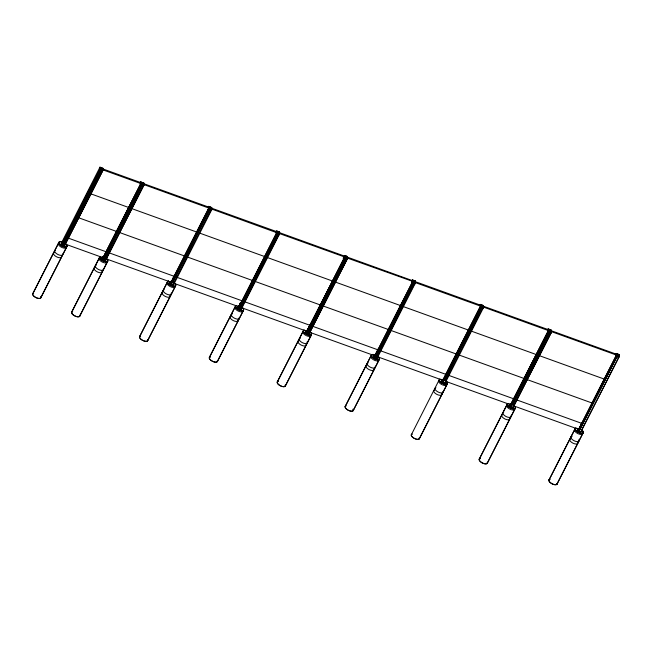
<?xml version="1.0" encoding="UTF-8"?>
<svg xmlns="http://www.w3.org/2000/svg" width="652" height="652" viewBox="0 0 652 652"><rect width="100%" height="100%" fill="white"/><g stroke="black" fill="none" stroke-linecap="round" stroke-linejoin="round"><path stroke-width="0.98" d="M277.817 233.147L277.915 232.748L238.991 309.374M345.976 257.361L345.699 256.04M413.767 281.778L346.285 257.679L346.171 256.709L413.425 280.971L413.531 281.941L375.739 356.122L308.486 331.86L346.285 257.679M481.836 306.391L442.708 383.074M101.215 169.373L100.139 168.786L61.19 245.233M210.009 208.705L171.003 285.038M578.617 431.917L617.566 355.479L550.027 331.126M277.801 233.082L210.4 208.583M413.808 281.957L374.843 358.388M345.878 257.63L306.913 333.881M32.714 293.718L58.924 242.267M32.82 293.775L59.03 242.324M60.685 244.508L99.976 167.214L102.967 168.289L103.146 169.993M61.198 245.356L100.172 168.909L99.976 167.214M62.38 245.649L101.345 169.218M64.002 243.082L101.06 170.262L102.144 170.653L65.086 243.473L63.994 243L65.086 243.473M101.557 168.086L101.753 169.447L63.953 243.628L103.342 257.801M67.531 237.817L64.246 243.824L67.286 237.727M102.356 169.487L102.967 168.289M64.173 246.309L103.13 169.862M64.189 246.432L103.155 169.985L100.155 168.901M40.685 297.842L66.903 246.391M40.791 297.899L67.009 246.448M71.647 312.08L99.691 257.043M71.753 312.137L99.797 257.1M101.549 258.526L102.348 256.961L103.301 257.915M139.984 183.073L140.596 181.859L143.856 183.041L144.051 184.891L105.07 261.37M101.622 258.542L102.364 257.092M102.747 258.469L102.372 257.328M102.397 257.589L102.445 256.766M101.802 260.075L140.775 183.571L144.068 184.883L140.791 183.717L140.596 181.859M101.81 260.197L140.808 183.709M103.896 257.238L104.067 256.758M104.271 256.497L104.638 255.633M104.842 255.372L105.216 254.516M105.404 254.141L105.974 253.017M106.178 252.756L106.561 252.006M140.954 184.434L141.72 182.943L101.639 168.477M103.073 260.531L142.112 183.815M141.826 185.038L104.76 257.784L105.844 258.176L142.91 185.429M143.244 184.247L143.856 183.041M105.974 258.877L106.113 258.094M105.062 261.248L144.035 184.752M79.617 316.204L107.661 261.167M79.723 316.261L107.767 261.224M139.569 336.587L167.613 281.55M139.675 336.644L167.719 281.607M169.161 283.644L170.49 281.46M207.915 207.58L208.518 206.366L211.778 207.548L211.982 209.398L211.387 210.588L208.118 209.398M170.229 281.966L171.191 282.096M171.142 282.389L170.441 281.868M172.641 278.73L174.597 275.454M169.74 284.704L208.705 208.078L211.99 209.39L208.721 208.224L208.518 206.366L211.786 207.727M172.552 282.243L171.468 281.851L208.526 209.105M173.334 278.648L173.709 277.899M173.905 277.524L174.475 276.407M173.342 278.763L173.725 278.013M174.108 277.263L174.483 276.513M173.774 282.683L210.84 209.944L209.748 209.553L172.69 282.292L173.766 282.609M173.725 283.327L174.043 282.601M172.984 285.918L211.965 209.259M147.548 340.711L175.592 285.674M147.654 340.768L175.698 285.731M209.316 357.443L235.535 305.992M209.422 357.492L235.641 306.049M237.621 307.442L238.363 305.975M275.975 232.145L276.587 230.938L279.569 232.014L279.757 233.718L276.766 232.625M237.638 307.557L238.379 306.098M239.463 303.962L239.83 303.253M242.642 301.004L239.61 307.092L238.371 306.383M239.243 305.967L241.134 302.112M237.809 309.072L276.75 232.503M239.39 306.358L276.448 233.546L278.763 234.451L241.696 307.19L238.779 306.098M242.397 300.914L239.349 306.896M240.612 306.799L277.679 234.06M278.159 231.802L278.363 233.172L240.564 307.353L307.809 331.615L345.609 257.434L345.495 256.464L278.249 232.202M244.141 301.542L240.857 307.548L243.897 301.452M279.569 232.014L278.966 233.212L279.561 232.055M240.8 310.156L279.741 233.587M217.295 361.567L243.506 310.116M217.401 361.615L243.612 310.173M277.247 381.95L303.457 330.499M277.353 382.007L303.563 330.556M305.478 332.227L306.293 330.482M343.139 258.322L344.509 255.445L347.5 256.521L347.679 258.225L308.722 334.663M310.572 325.511L307.532 331.599L306.179 331.118L306.228 330.295M307.157 330.36L310.205 324.378M305.723 333.465L344.68 257.01M305.739 333.588L344.704 257.141L344.509 255.445M309.627 331.705L308.526 331.232L309.627 331.705L346.685 258.958L344.378 258.053L307.312 330.792M308.037 329.904C305.266 335.43 311.257 323.93 310.132 325.796M308.233 329.537L309.374 327.288M309.561 326.913L309.945 326.171M344.737 257.964L345.495 256.464M308.477 329.619L309.431 327.752M306.75 330.751L308.404 331.265L345.47 258.518M308.535 331.306L345.601 258.567M312.063 326.049L308.787 332.055L311.819 325.959M346.888 257.736L347.5 256.521M309.61 331.623L346.685 258.958M308.714 334.541L347.663 258.094M285.226 386.074L311.436 334.623M285.332 386.123L311.542 334.68M345.169 406.457L371.387 355.006M345.275 406.514L371.493 355.063M373.474 356.457L374.224 354.99M411.51 281.811L412.439 279.952L415.422 281.028L415.609 282.732L412.618 281.64L412.439 279.952L415.43 281.199M373.49 356.571L374.232 355.112M411.526 281.925L412.439 280.124M375.202 355.91L378.494 350.018L375.462 356.114L374.109 355.625L374.158 354.802M375.096 354.981L378.136 348.885M373.661 358.095L412.602 281.525M375.25 355.381L412.3 282.56L414.615 283.465L377.549 356.212L376.457 355.739L377.704 356.351M412.659 282.471L413.425 280.971M374.036 355.03L376.334 355.772L413.401 283.025M376.465 355.821L413.531 283.074M414.02 280.825L414.216 282.186L376.416 356.367L443.067 380.377M379.994 350.556L376.709 356.562L379.749 350.466M414.819 282.243L415.422 281.028M377.728 356.611L377.158 357.003M376.652 359.17L415.593 282.601M353.148 410.581L379.358 359.13M353.254 410.638L379.464 359.187M411.388 434.68L439.318 379.586M441.241 381.118L441.983 379.505M479.619 305.617L480.231 304.402L483.491 305.576L483.686 307.434L480.426 306.253L480.231 304.402L483.491 305.764M443.026 380.491L442.146 379.904M441.445 382.74L480.41 306.114L483.702 307.426M443.173 379.888L480.231 307.068M481.323 307.532L444.257 380.279L442.692 379.798M482.879 306.79L483.491 305.576M445.609 381.42L445.748 380.629M444.705 383.914L483.67 307.288M419.252 438.747L447.296 383.71M419.358 438.796L447.402 383.759M479.204 459.13L507.248 404.093M479.31 459.187L507.354 404.15M508.796 406.188L510.214 404.036M547.541 330.124L548.153 328.91L551.413 330.091L551.608 331.941L512.611 408.462M509.041 405.862L509.921 404.142M510.866 404.965L510.076 404.411M509.359 407.125L548.332 330.621L551.625 331.933L548.348 330.768L548.153 328.91L551.421 330.271M509.375 407.247L548.365 330.76M549.245 332.039L512.187 404.786L511.095 404.395L548.161 331.648M511.258 404.664L511.437 404.183M511.82 403.433L512.203 402.683M512.594 402.048L512.774 401.567M513.157 400.817L513.531 400.067M513.931 399.431L514.102 398.942M510.63 407.582L549.636 331.249M549.383 332.088L512.317 404.835L513.409 405.226L550.467 332.479M513.67 405.145L513.597 405.699M512.619 408.299L551.592 331.803M487.183 463.254L515.227 408.217M487.288 463.311L515.333 408.274M548.951 479.986L575.17 428.535M549.057 480.035L575.276 428.592M577.289 430.059L577.998 428.519M615.61 354.688L616.213 353.474L619.204 354.558L619.384 356.261L580.427 432.7M578.609 429.407L577.884 429.146L577.933 428.331M580.769 424.656L581.91 422.414M577.444 431.616L616.384 355.047M581.03 424.859L582.154 422.504M619.213 354.729L616.205 353.514L616.401 355.185L615.798 356.367L618.789 357.451M579.025 428.902L616.083 356.082L617.167 356.481L580.117 429.293L579.017 428.829L580.117 429.293M579.367 428.69L579.245 429.635L582.277 423.539M580.125 427.19L580.696 426.074M581.079 425.324L581.845 423.824M579 429.546L582.032 423.458M618.601 355.764L619.204 354.558M580.419 432.578L619.367 356.122L617.957 355.544M556.93 484.102L583.141 432.659M557.036 484.159L583.247 432.716M241.819 307.793L241.851 307.337M482.219 305.299L482.39 306.831M61.435 243.033L61.891 243.18M61.598 244.427L62.576 244.753M102.054 257.695L102.535 257.85L102.038 257.573M102.225 259.227L103.285 259.569M169.976 282.202L171.117 282.577M170.156 283.734L171.452 284.166M238.045 306.75L238.787 306.888M238.208 308.151L239.186 308.469M305.975 331.257L306.872 331.558M306.13 332.659L306.66 332.83M373.898 355.772L374.574 355.992M374.061 357.166L374.509 357.312M441.665 380.116L442.415 380.475M441.86 381.77L442.349 381.925M509.611 404.745L510.182 404.933M577.68 429.293L578.658 429.619M61.418 242.919L61.964 243.204M61.606 244.557L62.649 244.777M102.242 259.357L103.521 259.659M170.164 283.864L171.289 284.109M238.347 306.847L238.974 306.953M238.216 308.274L239.406 308.551M305.959 331.151L306.896 331.46M306.147 332.781L307.337 333.058M373.881 355.658L374.541 355.878M441.771 380.149L442.39 380.352M442.105 381.844L443.156 382.194M509.595 404.623L510.214 404.827M509.799 406.408L510.272 406.432M374.264 357.353L375.259 357.565M510.108 406.514L511.078 406.709M61.801 243.041L62.926 243.432M374.452 357.418L377.06 358.372M442.284 382.039L445.137 383.074M510.214 406.546L513.059 407.59M578.226 430.939L579.041 431.094M61.891 243.074L62.649 243.326M170.482 282.251L171.199 282.495M306.619 332.936L309.13 333.865M578.137 429.334L578.609 429.497M578.324 430.972L580.834 431.893M142.584 182.756L142.755 184.288M103.269 259.7L104.695 260.221M171.199 284.207L173.122 284.924M239.162 308.592L240.93 309.244M62.649 244.899L64.32 245.519M99.968 167.254L102.967 168.46M140.587 181.9L143.864 183.22M279.578 232.185L276.57 230.971L276.766 232.642M347.508 256.692L344.5 255.478L344.688 257.149L347.695 258.216M142.397 183.188L209.642 207.45L209.757 208.412L142.47 184.076M210.319 207.695L277.573 231.957L277.679 232.927L239.887 307.108L174.263 283.433M414.101 281.216L481.347 305.486L481.461 306.448L414.216 282.186M482.032 305.731L549.277 329.993L549.383 330.955L482.089 306.587M549.954 330.238L617.199 354.501L617.314 355.462L579.514 429.644L513.898 405.968M99.365 168.412L100.677 168.892M343.897 256.643L345.21 257.124M346.701 257.662L346.236 257.483M412.39 281.354L413.132 281.623M101.753 169.447L141.826 183.905L141.72 182.943M278.363 233.172L345.862 257.442M616.393 355.169L619.4 356.253M99.56 170.09L102.551 171.183M276.171 233.815L279.162 234.907M344.093 258.322L347.084 259.414M412.023 282.829L415.014 283.922M140.196 184.891L143.456 186.081M479.831 307.426L483.091 308.624M547.753 331.941L551.013 333.131M89.56 193.375L128.68 207.491M131.264 208.42L197.564 232.348M199.186 232.935L265.486 256.855M266.171 257.1L333.416 281.362M334.093 281.607L401.339 305.87L401.233 304.9M402.023 306.114L469.269 330.377M470.891 330.963L537.191 354.884M538.821 355.47L605.121 379.399M77.368 217.303L117.441 231.762M119.071 232.348L184.418 255.934M186.994 256.864L253.294 280.784M253.978 281.028L321.224 305.291M321.901 305.535L389.146 329.798M389.831 330.042L457.076 354.305M458.698 354.892L524.999 378.812M527.574 379.741L592.929 403.327M67.001 237.646L107.075 252.104M108.705 252.691L174.06 276.269M176.635 277.198L242.935 301.118M243.612 301.371L310.857 325.633M311.534 325.878L378.788 350.14M379.464 350.385L446.71 374.647M448.34 375.234L513.694 398.812M516.262 399.741L582.562 423.661M238.925 306.008L239.553 306.236M306.766 330.491L307.475 330.743M374.598 354.965L375.405 355.25M240.604 306.725L241.696 307.19M306.79 330.637L308.404 331.265M374.362 355.022L376.334 355.772M170.531 281.599L170.327 282.096M238.461 306.114L240.482 306.758L277.548 234.011M510.157 404.142L509.962 404.639M578.185 428.682L578.634 428.853M64.89 243.783L65.42 243.978L65.355 243.383M102.364 257.263L103.366 257.687M238.216 306.277L239.618 306.831M241.525 307.532L242.031 307.703M306.155 330.849L307.459 331.306M309.333 331.982L309.961 332.21M374.069 355.291L375.259 355.788M377.174 356.465L377.883 356.717L377.818 356.122M443.042 380.23L441.991 379.798L442.382 381.012M510.875 404.705L509.921 404.313L510.312 405.52M577.851 428.82L579.163 429.342M106.341 258.917L171.183 282.283M445.976 381.461L510.818 404.819M64.858 244.044L65.306 244.207L65.298 243.506M309.39 332.275L309.814 332.17M377.223 356.75L377.769 356.946L377.752 356.245M103.04 258.51L102.299 257.458M170.669 282.911L171.15 283.147M238.966 307.614L238.151 306.407M306.53 331.925L306.953 332.145M374.582 356.546L374.012 355.495M442.374 380.947L442.789 381.094M510.842 405.715L509.856 404.444M578.234 429.961L578.658 430.181M237.654 308.021L238.314 308.257M237.687 308.143L238.282 308.363M549.432 329.553L549.88 331.029M550.296 331.33L549.872 329.863M481.51 305.046L481.95 306.522M413.629 280.556L414.02 281.9M277.776 231.533L278.168 232.886M210.686 208.795L210.246 207.32M141.875 182.503L142.323 183.978M104.703 260.091L105.502 260.539M105.2 260.417L103.904 259.211M241.207 309.358L239.757 308.274M173.424 285.046L171.843 283.938M64.597 245.633L63.146 244.549M580.826 431.771L579.408 431.111M513.051 407.451L511.478 406.481M445.12 382.944L443.547 381.893M377.052 358.241L375.479 357.263M309.121 333.734L307.679 332.781M578.242 430.027L577.794 429.016M306.538 331.998L306.081 330.988M170.221 281.9L170.677 282.976M617.794 354.346L617.925 355.479M617.664 354.297L617.794 355.43M577.876 428.445L577.884 429.146M513.613 405.259L513.629 405.96M510.003 403.816L510.011 404.533M445.683 380.752L445.699 381.453M442.08 379.309L442.089 380.026M374.093 354.924L374.109 355.625M346.09 256.309L346.22 257.442M309.887 331.615L309.896 332.333M306.171 330.417L306.179 331.118M241.965 307.108L241.973 307.817M238.306 305.788L238.314 306.497M238.184 306.016L238.257 306.611M210.107 207.271L210.246 208.485M173.978 282.715L173.994 283.424M170.376 281.273L170.384 281.99M101.427 168.037L101.557 169.161M106.056 258.208L106.064 258.909M66.154 246.334A4.434 1.932 27 0 1 61.891 247.467A4.434 1.932 27 0 1 58.973 243.066M66.039 244.198A4.434 1.932 27 0 1 65.037 246.986A4.434 1.932 27 0 1 59.202 243.644A4.434 1.932 27 0 1 62.144 241.965M62.706 254.027A4.434 1.932 27 0 1 57.661 254.37A4.434 1.932 27 0 1 55.485 250.189M61.484 256.423A4.434 1.932 27 0 1 56.308 256.684A4.434 1.932 27 0 1 54.45 252.536M40.742 296.782A4.548 1.98 27 0 1 35.836 297.565A4.548 1.98 27 0 1 33.635 293.147M66.129 244.198A4.548 1.98 27 0 1 65.013 247.051A4.548 1.98 27 0 1 59.03 243.506A4.548 1.98 27 0 1 62.413 241.99M40.758 297.1A4.434 1.932 27 0 1 35.721 297.442A4.434 1.932 27 0 1 33.537 293.261M106.92 261.102A4.434 1.932 27 0 1 105.111 262.952A4.434 1.932 27 0 1 99.976 260.425A4.434 1.932 27 0 1 100.09 257.736M106.406 258.599A4.434 1.932 27 0 1 106.765 261.721A4.434 1.932 27 0 1 101.052 259.667A4.434 1.932 27 0 1 100.693 256.538M103.35 269.04A4.434 1.932 27 0 1 98.305 269.382A4.434 1.932 27 0 1 96.121 265.201M102.005 271.093A4.434 1.932 27 0 1 97.368 271.917A4.434 1.932 27 0 1 94.907 267.589M79.748 315.323A4.548 1.98 27 0 1 74.621 315.845A4.548 1.98 27 0 1 72.576 311.509M106.472 258.583A4.548 1.98 27 0 1 106.969 261.762A4.548 1.98 27 0 1 101.288 259.928A4.548 1.98 27 0 1 100.253 256.578M79.642 315.299A4.434 1.932 27 0 1 74.654 315.804A4.434 1.932 27 0 1 72.657 311.575M175.005 285.959A4.434 1.932 27 0 1 170.156 286.546A4.434 1.932 27 0 1 167.833 282.292M174.54 283.294A4.434 1.932 27 0 1 174.557 286.252A4.434 1.932 27 0 1 168.909 284.109A4.434 1.932 27 0 1 168.624 281.053M171.158 293.204A4.434 1.932 27 0 1 166.513 294.036A4.434 1.932 27 0 1 164.051 289.708M169.936 295.6A4.434 1.932 27 0 1 165.437 296.497A4.434 1.932 27 0 1 162.666 292.161M147.678 339.831A4.548 1.98 27 0 1 142.552 340.352A4.548 1.98 27 0 1 140.498 336.016M174.614 283.286A4.548 1.98 27 0 1 174.638 286.326A4.548 1.98 27 0 1 168.835 284.125A4.548 1.98 27 0 1 168.542 280.979M147.621 339.969A4.434 1.932 27 0 1 142.438 340.238A4.434 1.932 27 0 1 140.579 336.09M242.854 310.23A4.434 1.932 27 0 1 238.216 311.061A4.434 1.932 27 0 1 235.747 306.733M236.741 305.462A4.434 1.932 27 0 0 236.831 308.551A4.434 1.932 27 0 0 242.666 310.662A4.434 1.932 27 0 0 242.022 307.369A4.548 1.98 27 0 1 242.878 310.694A4.548 1.98 27 0 1 237.059 308.82A4.548 1.98 27 0 1 236.268 305.47M239.194 317.41A4.434 1.932 27 0 1 237.043 319.048A4.434 1.932 27 0 1 231.99 316.367A4.434 1.932 27 0 1 232.471 313.832M237.98 319.806A4.434 1.932 27 0 1 233.196 320.556A4.434 1.932 27 0 1 231.052 316.261M217.426 360.686A4.548 1.98 27 0 1 212.299 361.208A4.548 1.98 27 0 1 210.246 356.872M217.369 360.825A4.434 1.932 27 0 1 212.185 361.086A4.434 1.932 27 0 1 210.327 356.937M310.784 334.737A4.434 1.932 27 0 1 306.285 335.633A4.434 1.932 27 0 1 303.506 331.297M304.117 330.099A4.434 1.932 27 0 0 305.046 333.302A4.434 1.932 27 0 0 310.531 335.177A4.434 1.932 27 0 0 310.385 332.243A4.548 1.98 27 0 1 310.548 335.267A4.548 1.98 27 0 1 304.826 333.196A4.548 1.98 27 0 1 304.199 329.977M307.125 341.917A4.434 1.932 27 0 1 302.341 342.675A4.434 1.932 27 0 1 300.197 338.372M306.024 344.655A4.434 1.932 27 0 1 300.841 344.916A4.434 1.932 27 0 1 298.983 340.768M285.283 385.014A4.548 1.98 27 0 1 280.515 385.862A4.548 1.98 27 0 1 277.988 381.42M285.242 385.161A4.434 1.932 27 0 1 280.393 385.748A4.434 1.932 27 0 1 278.07 381.493M378.51 358.885A4.434 1.932 27 0 1 374.639 360.336A4.434 1.932 27 0 1 371.29 355.878M373.172 355.715A4.434 1.932 27 0 1 373.995 355.902M377.875 356.383A4.434 1.932 27 0 1 378.331 359.708A4.434 1.932 27 0 1 372.284 357.19A4.548 1.98 27 0 1 373.213 354.395M373.27 354.46A4.434 1.932 27 0 0 372.284 357.19A4.548 1.98 27 0 0 378.404 359.782A4.548 1.98 27 0 0 377.94 356.367M375.169 366.766A4.434 1.932 27 0 1 369.986 367.035A4.434 1.932 27 0 1 368.127 362.879M373.898 368.991A4.434 1.932 27 0 1 369.048 369.578A4.434 1.932 27 0 1 366.726 365.324M353.001 409.154A4.548 1.98 27 0 1 351.51 411.257A4.548 1.98 27 0 1 346.188 408.837A4.548 1.98 27 0 1 345.91 405.927M353.099 409.497A4.434 1.932 27 0 1 348.6 410.393A4.434 1.932 27 0 1 345.829 406.057M446.555 383.645A4.434 1.932 27 0 1 444.745 385.495A4.434 1.932 27 0 1 439.611 382.968A4.434 1.932 27 0 1 439.717 380.279M446.033 381.143A4.434 1.932 27 0 1 446.457 384.248A4.434 1.932 27 0 1 440.833 382.325A4.434 1.932 27 0 1 440.149 379.13M442.977 391.583A4.434 1.932 27 0 1 437.802 391.852A4.434 1.932 27 0 1 435.943 387.695M441.714 393.808A4.434 1.932 27 0 1 436.856 394.387A4.434 1.932 27 0 1 434.534 390.132M419.383 437.867A4.548 1.98 27 0 1 414.403 438.462A4.548 1.98 27 0 1 412.015 434.093M446.107 381.127A4.548 1.98 27 0 1 446.604 384.305A4.548 1.98 27 0 1 440.923 382.471A4.548 1.98 27 0 1 439.888 379.122M419.277 437.834A4.434 1.932 27 0 1 414.427 438.421A4.434 1.932 27 0 1 412.105 434.167M514.64 408.502A4.434 1.932 27 0 1 509.644 409.016A4.434 1.932 27 0 1 507.647 404.786M514.167 405.837A4.434 1.932 27 0 1 514.192 408.796A4.434 1.932 27 0 1 508.544 406.652A4.434 1.932 27 0 1 508.258 403.588M510.858 415.919A4.434 1.932 27 0 1 506.009 416.506A4.434 1.932 27 0 1 503.686 412.251M509.571 418.144A4.434 1.932 27 0 1 505.072 419.04A4.434 1.932 27 0 1 502.301 414.696M487.362 462.545A4.548 1.98 27 0 1 482.04 462.822A4.548 1.98 27 0 1 480.133 458.56M514.249 405.829A4.548 1.98 27 0 1 514.265 408.869A4.548 1.98 27 0 1 508.47 406.669A4.548 1.98 27 0 1 508.177 403.523M487.28 462.675A4.434 1.932 27 0 1 481.934 462.7A4.434 1.932 27 0 1 480.214 458.625M582.554 432.944A4.434 1.932 27 0 1 577.705 433.531A4.434 1.932 27 0 1 575.382 429.277M576.172 428.03A4.434 1.932 27 0 0 576.759 431.339A4.434 1.932 27 0 0 582.586 433.115A4.434 1.932 27 0 0 581.177 429.554A4.548 1.98 27 0 1 582.733 433.156A4.548 1.98 27 0 1 576.849 431.485A4.548 1.98 27 0 1 575.903 428.005M578.74 439.774A4.434 1.932 27 0 1 576.849 441.616A4.434 1.932 27 0 1 571.682 438.967A4.434 1.932 27 0 1 572.106 436.375M577.607 442.341A4.434 1.932 27 0 1 572.823 443.099A4.434 1.932 27 0 1 570.687 438.804M557.11 483.401A4.548 1.98 27 0 1 551.788 483.67A4.548 1.98 27 0 1 549.88 479.407M557.028 483.523A4.434 1.932 27 0 1 551.682 483.556A4.434 1.932 27 0 1 549.962 479.481M140.596 184.524L103.538 257.344L104.622 257.736L141.688 184.989L140.596 184.524M481.461 307.581L444.395 380.328L445.479 380.719L482.545 307.972L481.461 307.581"/></g></svg>
